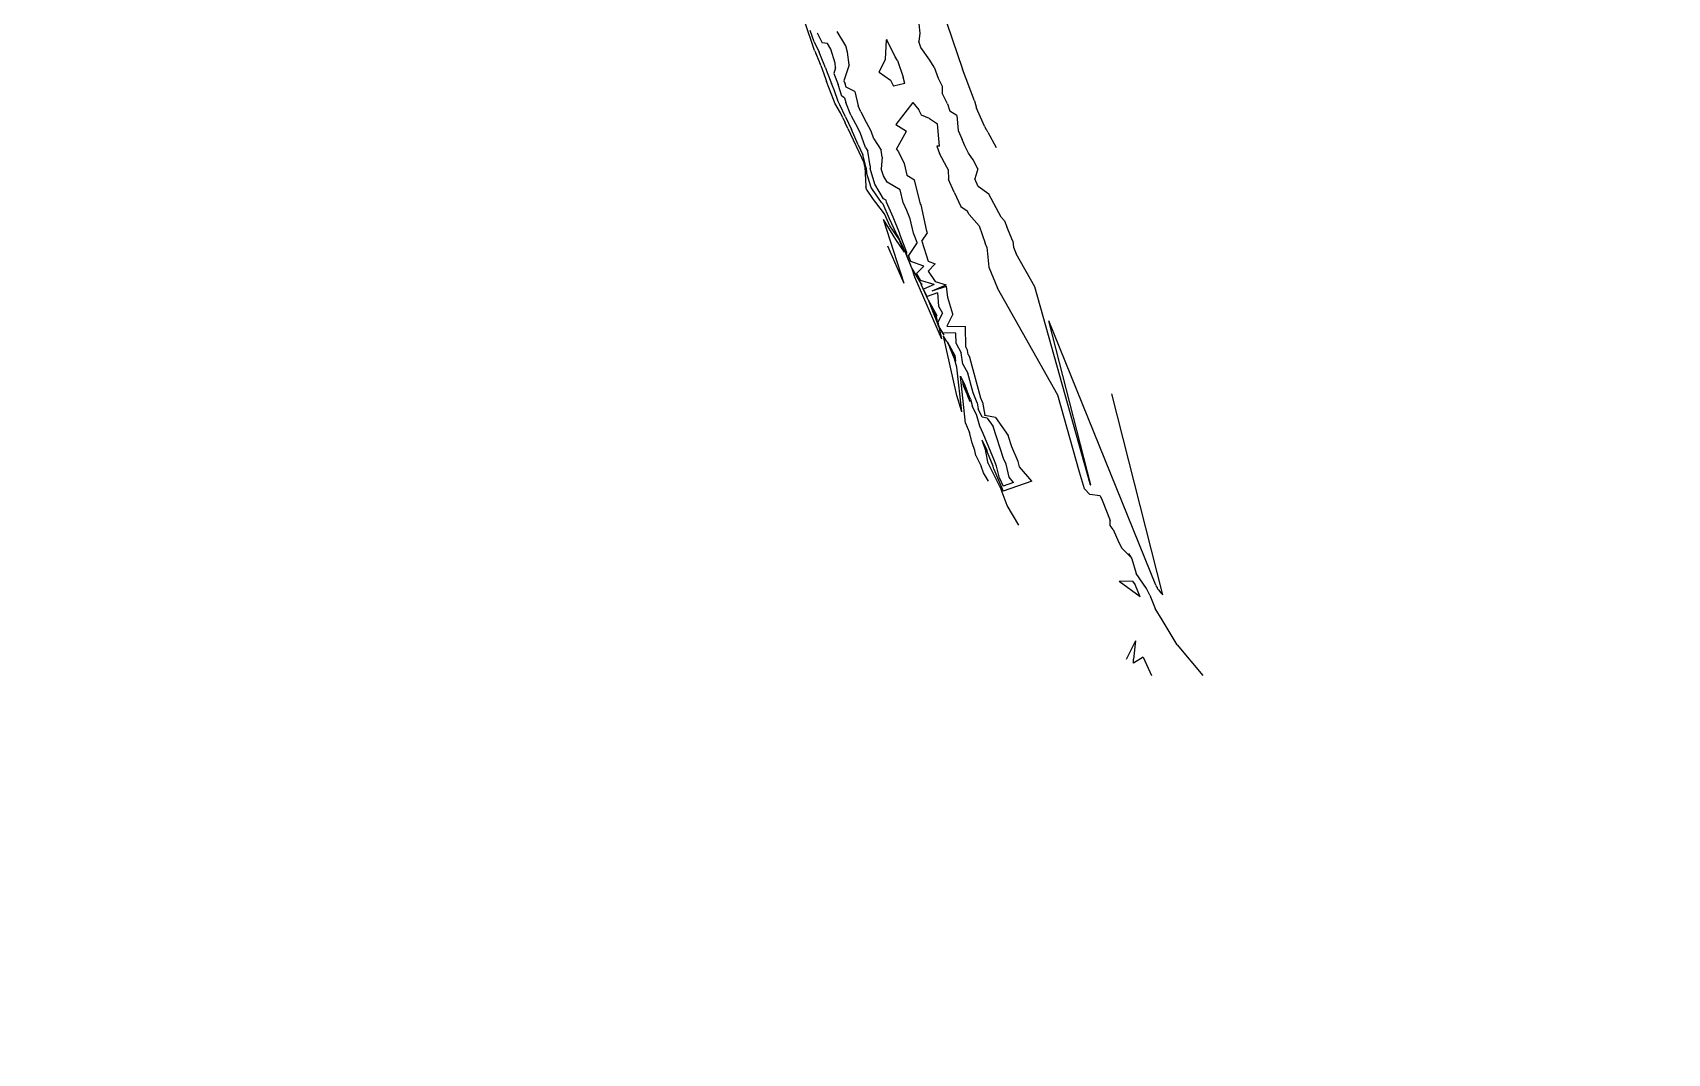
# Model space of a CAD drawing. Header units: metres. Extents: x -1120501 to 1198934, y -4928884 to 66998.
# Drawn here: x 732.5 to 1108.3, y -1662.9 to -1428.2 of the extents above; entities that cross this region are included whole.
import ezdxf

# ---------------------------------------------------------------- set-up
doc = ezdxf.new("R2010")
doc.units = ezdxf.units.M
doc.layers.add('SURF2CONTOURS', color=7, linetype='Continuous', lineweight=0)

msp = doc.modelspace()

# ---------------------------------------------------------------- linework, layer by layer
at = {"color": 7, "lineweight": 0}
msp.add_circle((-684.64, 190.5), 66807.04, dxfattribs=at)
at = {"layer": 'SURF2CONTOURS', "color": 2, "linetype": 'Continuous', "lineweight": -3}
for p, q in [((941.51, -1422.63, 235.5), (946.29, -1436.54, 235.5)), ((912.14, -1430.29, 235.5), (911.28, -1427.68, 235.5)), ((912.84, -1428.16, 235.5), (914.01, -1430.52, 235.5)), ((912.14, -1430.29, 235.5), (913.28, -1432.63, 235.5)), ((915.25, -1430.65, 235.5), (914.01, -1430.52, 235.5)), ((916.03, -1431.96, 235.5), (915.25, -1430.65, 235.5)), ((928.57, -1434.26, 234.5), (928.79, -1429.85, 234.5)), ((928.84, -1429.72, 234.5), (928.79, -1429.79, 234.5)), ((928.79, -1429.85, 234.5), (928.79, -1429.79, 234.5)), ((928.84, -1429.72, 234.5), (928.88, -1429.77, 234.5)), ((928.88, -1429.77, 234.5), (928.89, -1429.79, 234.5)), ((930.76, -1433.74, 234.5), (928.89, -1429.79, 234.5)), ((913.63, -1433.42, 235.5), (913.28, -1432.63, 235.5)), ((914.79, -1436.27, 235.5), (913.63, -1433.42, 235.5)), ((916.96, -1435.18, 235.5), (916.03, -1431.96, 235.5)), ((917.08, -1436.21, 235.5), (916.96, -1435.18, 235.5)), ((927.1, -1437.22, 234.5), (928.57, -1434.26, 234.5)), ((931.31, -1434.58, 234.5), (930.76, -1433.74, 234.5)), ((931.31, -1434.58, 234.5), (932.62, -1438.39, 234.5)), ((914.79, -1436.27, 235.5), (915.15, -1437.32, 235.5)), ((915.15, -1437.32, 235.5), (916.15, -1439.83, 235.5)), ((917.08, -1436.21, 235.5), (916.67, -1437.52, 235.5)), ((916.67, -1437.52, 235.5), (917.71, -1440.04, 235.5)), ((927.1, -1437.22, 234.5), (929.68, -1439.09, 234.5)), ((929.68, -1439.09, 234.5), (930.43, -1440.43, 234.5)), ((933, -1439.88, 234.5), (932.62, -1438.39, 234.5)), ((949.06, -1443.83, 235.5), (946.29, -1436.54, 235.5)), ((916.73, -1441.33, 235.5), (916.15, -1439.83, 235.5)), ((917.65, -1444, 235.5), (916.73, -1441.33, 235.5)), ((918.51, -1442.78, 235.5), (917.71, -1440.04, 235.5)), ((919.17, -1443.11, 235.5), (918.51, -1442.78, 235.5)), ((919.17, -1443.11, 235.5), (919.42, -1444.19, 235.5)), ((933, -1439.88, 234.5), (930.43, -1440.43, 234.5)), ((918.09, -1444.73, 235.5), (917.65, -1444, 235.5)), ((919.37, -1447.51, 235.5), (918.09, -1444.73, 235.5)), ((920.63, -1447.1, 235.5), (919.42, -1444.19, 235.5)), ((934.81, -1444.21, 234.5), (930.91, -1449.31, 234.5)), ((934.81, -1444.21, 234.5), (936.19, -1445.93, 234.5)), ((936.83, -1447.15, 234.5), (936.19, -1445.93, 234.5)), ((949.06, -1443.83, 235.5), (949.49, -1445.51, 235.5)), ((951.33, -1449.63, 235.5), (949.49, -1445.51, 235.5)), ((919.37, -1447.51, 235.5), (920.78, -1450.46, 235.5)), ((920.63, -1447.1, 235.5), (922.2, -1450.12, 235.5)), ((922.27, -1453.94, 235.5), (920.78, -1450.46, 235.5)), ((922.73, -1451.11, 235.5), (922.2, -1450.12, 235.5)), ((930.91, -1449.31, 234.5), (933.42, -1450.82, 234.5)), ((938.65, -1447.91, 234.5), (936.83, -1447.15, 234.5)), ((938.65, -1447.91, 234.5), (940.52, -1449.12, 234.5)), ((940.95, -1454.27, 234.5), (940.52, -1449.12, 234.5)), ((951.33, -1449.63, 235.5), (951.63, -1450.32, 235.5)), ((951.86, -1450.59, 235.5), (951.63, -1450.32, 235.5)), ((952.08, -1451.03, 235.5), (951.86, -1450.59, 235.5)), ((922.27, -1453.94, 235.5), (923.36, -1456.22, 235.5)), ((924, -1454.6, 235.5), (922.73, -1451.11, 235.5)), ((931.1, -1454.91, 234.5), (933.42, -1450.82, 234.5)), ((940.95, -1454.27, 234.5), (940.39, -1454.27, 234.5)), ((940.39, -1454.27, 234.5), (940.95, -1455.94, 234.5)), ((952.08, -1451.03, 235.5), (954.04, -1454.55, 235.5)), ((924.15, -1459.25, 235.5), (923.36, -1456.22, 235.5)), ((924, -1454.6, 235.5), (924.47, -1455.37, 235.5)), ((925.05, -1458.78, 235.5), (924.47, -1455.37, 235.5)), ((931.1, -1454.91, 234.5), (931.57, -1455.55, 234.5)), ((931.57, -1455.55, 234.5), (932.86, -1458.27, 234.5)), ((942.68, -1459.1, 234.5), (940.95, -1455.94, 234.5)), ((924.15, -1459.25, 235.5), (924.2, -1460.32, 235.5)), ((925.23, -1463.73, 235.5), (924.2, -1460.32, 235.5)), ((925.05, -1458.78, 235.5), (925, -1459.38, 235.5)), ((926.1, -1463.02, 235.5), (925, -1459.38, 235.5)), ((932.86, -1458.27, 234.5), (933.47, -1460.92, 234.5)), ((933.47, -1460.92, 234.5), (935.26, -1461.99, 234.5)), ((936.51, -1467.27, 234.5), (935.26, -1461.99, 234.5)), ((942.99, -1459.62, 234.5), (942.68, -1459.1, 234.5)), ((942.99, -1459.62, 234.5), (943.08, -1461.94, 234.5)), ((944.36, -1464.83, 234.5), (943.08, -1461.94, 234.5)), ((925.58, -1464.25, 235.5), (925.23, -1463.73, 235.5)), ((927.67, -1467.18, 235.5), (925.58, -1464.25, 235.5)), ((928.14, -1466.34, 235.5), (926.1, -1463.02, 235.5)), ((944.36, -1464.83, 234.5), (945.89, -1468.13, 234.5)), ((928.03, -1467.63, 235.5), (927.67, -1467.18, 235.5)), ((929.52, -1470.98, 235.5), (928.03, -1467.63, 235.5)), ((928.68, -1466.66, 235.5), (928.14, -1466.34, 235.5)), ((928.8, -1467.17, 235.5), (928.68, -1466.66, 235.5)), ((930.32, -1470.61, 235.5), (928.8, -1467.17, 235.5)), ((936.62, -1467.51, 234.5), (936.51, -1467.27, 234.5)), ((936.73, -1467.77, 234.5), (936.62, -1467.51, 234.5)), ((938.04, -1473.77, 234.5), (936.73, -1467.77, 234.5)), ((945.89, -1468.13, 234.5), (947.31, -1469.12, 234.5)), ((947.77, -1469.97, 234.5), (947.31, -1469.12, 234.5)), ((931.12, -1474.45, 235.5), (929.52, -1470.98, 235.5)), ((931.82, -1474.22, 235.5), (930.32, -1470.61, 235.5)), ((950.09, -1472.61, 234.5), (947.77, -1469.97, 234.5)), ((950.09, -1472.61, 234.5), (951.51, -1476.6, 234.5)), ((931.42, -1474.89, 235.5), (931.12, -1474.45, 235.5)), ((933.19, -1478.75, 235.5), (931.42, -1474.89, 235.5)), ((931.92, -1474.7, 235.5), (931.82, -1474.22, 235.5)), ((933.48, -1478.69, 235.5), (931.92, -1474.7, 235.5)), ((936.94, -1476.1, 234.5), (938.21, -1474.2, 234.5)), ((936.94, -1476.1, 234.5), (938.36, -1480.73, 234.5)), ((938.21, -1474.2, 234.5), (938.04, -1473.77, 234.5)), ((951.89, -1477.47, 234.5), (951.51, -1476.6, 234.5)), ((934.61, -1482.3, 235.5), (933.19, -1478.75, 235.5)), ((933.48, -1478.69, 235.5), (933.32, -1478.94, 235.5)), ((934.63, -1482.33, 235.5), (933.32, -1478.94, 235.5)), ((938.36, -1480.73, 234.5), (940.01, -1481.33, 234.5)), ((951.89, -1477.47, 234.5), (952.35, -1482.12, 234.5)), ((934.58, -1482.26, 235.5), (934.54, -1482.2, 235.5)), ((934.54, -1482.2, 235.5), (935.22, -1484.3, 235.5)), ((934.61, -1482.3, 235.5), (934.58, -1482.26, 235.5)), ((934.67, -1482.35, 235.5), (934.63, -1482.33, 235.5)), ((934.67, -1482.35, 235.5), (934.65, -1482.37, 235.5)), ((934.65, -1482.37, 235.5), (936.66, -1485.85, 235.5)), ((935.22, -1484.3, 235.5), (941.43, -1498.58, 235.5)), ((938.4, -1482.99, 234.5), (940.01, -1481.33, 234.5)), ((938.4, -1482.99, 234.5), (939.97, -1485.42, 234.5)), ((952.35, -1482.12, 234.5), (954.35, -1486.91, 234.5)), ((937.03, -1485.96, 235.5), (936.66, -1485.85, 235.5)), ((937.03, -1485.96, 235.5), (936.74, -1486.08, 235.5)), ((938.35, -1489.6, 235.5), (936.74, -1486.08, 235.5)), ((939.32, -1487.55, 234.5), (942.52, -1486.18, 234.5)), ((939.32, -1487.55, 234.5), (942.61, -1486.42, 234.5)), ((939.97, -1485.42, 234.5), (942.52, -1486.18, 234.5)), ((942.86, -1489.08, 234.5), (942.61, -1486.42, 234.5)), ((968.21, -1511.55, 234.5), (954.35, -1486.91, 234.5)), ((938.37, -1489.59, 235.5), (938.35, -1489.6, 235.5)), ((938.35, -1489.62, 235.5), (940.15, -1493.18, 235.5)), ((938.35, -1489.62, 235.5), (940.75, -1495.67, 235.5)), ((938.37, -1489.59, 235.5), (938.37, -1489.62, 235.5)), ((938.37, -1489.62, 235.5), (940.37, -1493.22, 235.5)), ((944.06, -1492.91, 234.5), (942.86, -1489.08, 234.5)), ((940.75, -1495.67, 235.5), (940.15, -1493.18, 235.5)), ((940.26, -1493.45, 235.5), (940.37, -1493.22, 235.5)), ((940.78, -1495.74, 235.5), (940.26, -1493.45, 235.5)), ((940.78, -1495.74, 235.5), (941.99, -1497.76, 235.5)), ((940.82, -1495.8, 235.5), (941.43, -1498.58, 235.5)), ((940.82, -1495.8, 235.5), (941.99, -1497.76, 235.5)), ((944.06, -1492.91, 234.5), (942.65, -1495.66, 234.5)), ((942.65, -1495.66, 234.5), (946.93, -1495.77, 234.5)), ((947.01, -1500.5, 234.5), (946.93, -1495.77, 234.5)), ((944.25, -1502.25, 235.5), (942.85, -1499.29, 235.5)), ((944.48, -1502.35, 235.5), (942.85, -1499.29, 235.5)), ((944.35, -1502.47, 235.5), (944.25, -1502.25, 235.5)), ((944.35, -1502.47, 235.5), (944.69, -1503.71, 235.5)), ((944.48, -1502.35, 235.5), (944.69, -1503.71, 235.5)), ((947.01, -1500.5, 234.5), (947.41, -1501.25, 234.5)), ((947.55, -1502.15, 234.5), (947.41, -1501.25, 234.5)), ((947.55, -1502.15, 234.5), (947.95, -1502.87, 234.5)), ((950.5, -1512.2, 234.5), (947.95, -1502.87, 234.5)), ((946.38, -1508.4, 234.5), (946.48, -1508.6, 234.5)), ((946.49, -1509.48, 234.5), (946.38, -1508.4, 234.5)), ((946.48, -1508.6, 234.5), (947.49, -1511.18, 234.5)), ((946.49, -1509.48, 234.5), (947.5, -1511.75, 234.5)), ((947.55, -1511.31, 234.5), (947.49, -1511.18, 234.5)), ((948.05, -1513.05, 234.5), (947.5, -1511.75, 234.5)), ((948.05, -1513.05, 234.5), (947.55, -1511.31, 234.5)), ((950.85, -1513.1, 234.5), (950.5, -1512.2, 234.5)), ((950.85, -1513.1, 234.5), (951.38, -1516.12, 234.5)), ((973.16, -1529.21, 234.5), (968.21, -1511.55, 234.5)), ((951.42, -1516.2, 234.5), (951.38, -1516.12, 234.5)), ((953.87, -1516.7, 234.5), (951.42, -1516.2, 234.5)), ((953.87, -1516.7, 234.5), (956.74, -1520.79, 234.5)), ((950.73, -1521.8, 234.5), (951.83, -1524.19, 234.5)), ((950.73, -1521.8, 234.5), (951.66, -1524.52, 234.5)), ((957.6, -1523.39, 234.5), (956.74, -1520.79, 234.5)), ((952.14, -1527.28, 234.5), (951.66, -1524.52, 234.5)), ((952.05, -1524.72, 234.5), (951.83, -1524.19, 234.5)), ((953.33, -1527.88, 234.5), (952.05, -1524.72, 234.5)), ((959.06, -1526.82, 234.5), (957.6, -1523.39, 234.5)), ((952.14, -1527.28, 234.5), (955.18, -1533.24, 234.5)), ((953.51, -1528.58, 234.5), (953.33, -1527.88, 234.5)), ((953.51, -1528.58, 234.5), (955.6, -1533.63, 234.5)), ((959.34, -1528.04, 234.5), (959.06, -1526.82, 234.5)), ((962.22, -1531.33, 234.5), (959.34, -1528.04, 234.5)), ((974.29, -1533.04, 234.5), (973.16, -1529.21, 234.5)), ((956.53, -1536.92, 234.5), (955.18, -1533.24, 234.5)), ((962.22, -1531.33, 234.5), (955.6, -1533.63, 234.5)), ((974.29, -1533.04, 234.5), (975.58, -1534.41, 234.5)), ((959.22, -1541.4, 234.5), (956.53, -1536.92, 234.5)), ((977.9, -1534.69, 234.5), (975.58, -1534.41, 234.5)), ((977.9, -1534.69, 234.5), (978.41, -1535.64, 234.5)), ((978.41, -1535.64, 234.5), (980.2, -1540.33, 234.5)), ((980.21, -1541.52, 234.5), (980.2, -1540.33, 234.5)), ((980.9, -1542.43, 234.5), (980.21, -1541.52, 234.5)), ((980.9, -1542.43, 234.5), (982.22, -1545.4, 234.5)), ((982.22, -1545.4, 234.5), (982.92, -1546.69, 234.5)), ((982.92, -1546.69, 234.5), (984.81, -1548.64, 234.5)), ((984.43, -1547.91, 234.5), (985.23, -1549.18, 234.5)), ((984.43, -1547.91, 234.5), (984.81, -1548.64, 234.5)), ((985.23, -1549.18, 234.5), (986.17, -1552.52, 234.5)), ((988.61, -1555.97, 234.5), (986.17, -1552.52, 234.5)), ((989.35, -1557.55, 234.5), (988.61, -1555.97, 234.5)), ((989.35, -1557.55, 234.5), (990.56, -1560.57, 234.5)), ((992.19, -1563.23, 234.5), (990.56, -1560.57, 234.5)), ((995.61, -1568.92, 234.5), (992.19, -1563.23, 234.5)), ((995.61, -1568.92, 234.5), (1001.54, -1576, 234.5))]:
    msp.add_line(p, q, dxfattribs=at)
at = {"layer": 'SURF2CONTOURS', "color": 4, "linetype": 'Continuous', "lineweight": -3}
for p, q in [((912.22, -1432.29, 235), (910.02, -1425.64, 235)), ((919.42, -1431.19, 235), (917.48, -1427.9, 235)), ((936.23, -1426.15, 235), (936.46, -1428.3, 235)), ((919.84, -1432.65, 235), (919.42, -1431.19, 235)), ((936.46, -1428.3, 235), (936.2, -1430.16, 235)), ((936.72, -1431.59, 235), (936.2, -1430.16, 235)), ((938.74, -1434.47, 235), (936.72, -1431.59, 235)), ((912.22, -1432.29, 235), (912.51, -1432.88, 235)), ((913.38, -1434.86, 235), (912.51, -1432.88, 235)), ((913.73, -1435.72, 235), (913.38, -1434.86, 235)), ((920.19, -1435.55, 235), (919.02, -1439.24, 235)), ((920.19, -1435.55, 235), (919.84, -1432.65, 235)), ((939.74, -1436.11, 235), (938.74, -1434.47, 235)), ((913.73, -1435.72, 235), (914.73, -1438.67, 235)), ((914.73, -1438.67, 235), (915.01, -1439.37, 235)), ((916.6, -1443.49, 235), (915.01, -1439.37, 235)), ((919.02, -1439.24, 235), (919.3, -1439.93, 235)), ((939.74, -1436.11, 235), (940.65, -1438.65, 235)), ((940.65, -1438.65, 235), (941.57, -1440.42, 235)), ((919.52, -1440.68, 235), (919.3, -1439.93, 235)), ((921.52, -1441.68, 235), (919.52, -1440.68, 235)), ((921.52, -1441.68, 235), (922.29, -1444.96, 235)), ((941.57, -1440.42, 235), (941.57, -1442.08, 235)), ((942.82, -1444.53, 235), (941.57, -1442.08, 235)), ((916.91, -1444.4, 235), (916.6, -1443.49, 235)), ((918.23, -1446.62, 235), (916.91, -1444.4, 235)), ((918.73, -1447.71, 235), (918.23, -1446.62, 235)), ((922.87, -1446.37, 235), (922.29, -1444.96, 235)), ((922.87, -1446.37, 235), (923.63, -1447.83, 235)), ((942.82, -1444.53, 235), (943.37, -1446.18, 235)), ((944.96, -1447.22, 235), (943.37, -1446.18, 235)), ((918.73, -1447.71, 235), (919.28, -1448.87, 235)), ((919.87, -1450.23, 235), (919.28, -1448.87, 235)), ((919.87, -1450.23, 235), (923.64, -1458.17, 235)), ((925.27, -1450.84, 235), (923.63, -1447.83, 235)), ((944.96, -1447.22, 235), (945.25, -1450.67, 235)), ((945.25, -1450.67, 235), (946.16, -1452.71, 235)), ((925.88, -1452.54, 235), (925.27, -1450.84, 235)), ((925.88, -1452.54, 235), (927.53, -1455.21, 235)), ((946.8, -1454.16, 235), (946.16, -1452.71, 235)), ((947.68, -1455.87, 235), (946.8, -1454.16, 235)), ((923.83, -1458.9, 235), (923.64, -1458.17, 235)), ((927.8, -1456.81, 235), (927.53, -1455.21, 235)), ((927.8, -1456.81, 235), (927.59, -1459.46, 235)), ((948.69, -1457.37, 235), (947.68, -1455.87, 235)), ((949.76, -1459.44, 235), (948.69, -1457.37, 235)), ((923.83, -1458.9, 235), (924.05, -1463.62, 235)), ((928.07, -1461.07, 235), (927.59, -1459.46, 235)), ((928.97, -1462.54, 235), (928.07, -1461.07, 235)), ((949.76, -1459.44, 235), (949.14, -1461.79, 235)), ((949.87, -1463.57, 235), (949.14, -1461.79, 235)), ((924.22, -1464.18, 235), (924.05, -1463.62, 235)), ((925.78, -1466.5, 235), (924.22, -1464.18, 235)), ((931.97, -1464.32, 235), (928.97, -1462.54, 235)), ((932.65, -1467.22, 235), (931.97, -1464.32, 235)), ((952.29, -1465.28, 235), (949.87, -1463.57, 235)), ((955.17, -1470.56, 235), (952.29, -1465.28, 235)), ((926.32, -1467.25, 235), (925.78, -1466.5, 235)), ((928.31, -1469.81, 235), (926.32, -1467.25, 235)), ((933.47, -1469.06, 235), (932.65, -1467.22, 235)), ((934.27, -1471, 235), (933.47, -1469.06, 235)), ((930.97, -1475.74, 235), (928.09, -1471.13, 235)), ((932.87, -1485.88, 235), (928.09, -1471.13, 235)), ((928.91, -1471.17, 235), (928.31, -1469.81, 235)), ((929.56, -1472.57, 235), (928.91, -1471.17, 235)), ((931.61, -1475.55, 235), (929.56, -1472.57, 235)), ((934.98, -1474.23, 235), (934.27, -1471, 235)), ((955.96, -1471.46, 235), (955.17, -1470.56, 235)), ((955.96, -1471.46, 235), (956.45, -1472.82, 235)), ((957.86, -1476.07, 235), (956.45, -1472.82, 235)), ((932.94, -1478.64, 235), (930.97, -1475.74, 235)), ((932.35, -1477.16, 235), (931.61, -1475.55, 235)), ((935.84, -1476.45, 235), (933.85, -1479.43, 235)), ((935.84, -1476.45, 235), (934.98, -1474.23, 235)), ((957.86, -1476.07, 235), (958, -1477.51, 235)), ((932.87, -1485.88, 235), (929.07, -1477.25, 235)), ((932.94, -1478.64, 235), (932.35, -1477.16, 235)), ((934.36, -1480.75, 235), (933.85, -1479.43, 235)), ((937.34, -1481.84, 235), (934.36, -1480.75, 235)), ((958, -1477.51, 235), (958.62, -1478.99, 235)), ((962.89, -1486.59, 235), (958.62, -1478.99, 235)), ((937.34, -1481.84, 235), (935.69, -1483.54, 235)), ((935.69, -1483.54, 235), (936.61, -1485.12, 235)), ((939.77, -1486.07, 235), (936.61, -1485.12, 235)), ((939.77, -1486.07, 235), (937.33, -1487.11, 235)), ((938.11, -1488.82, 235), (937.33, -1487.11, 235)), ((940.49, -1488.01, 235), (938.11, -1488.82, 235)), ((940.49, -1488.01, 235), (940.78, -1491.04, 235)), ((975.6, -1531.94, 235), (962.89, -1486.59, 235)), ((938.79, -1490.61, 235), (939.64, -1492.3, 235)), ((938.79, -1490.61, 235), (939.93, -1493.49, 235)), ((940.78, -1491.04, 235), (941.7, -1492.69, 235)), ((939.93, -1493.49, 235), (939.64, -1492.3, 235)), ((940.64, -1494.75, 235), (941.7, -1492.69, 235)), ((940.88, -1495.8, 235), (940.64, -1494.75, 235)), ((941.72, -1497.2, 235), (940.88, -1495.8, 235)), ((975.8, -1532.16, 235), (966.15, -1494.4, 235)), ((990.75, -1555.23, 235), (966.15, -1494.4, 235)), ((944.75, -1497.28, 235), (941.72, -1497.2, 235)), ((944.95, -1511.63, 235), (941.91, -1497.94, 235)), ((942.64, -1499.17, 235), (941.91, -1497.94, 235)), ((942.64, -1499.17, 235), (943.32, -1500.6, 235)), ((944.79, -1499.63, 235), (944.75, -1497.28, 235)), ((944.44, -1503.2, 235), (943.32, -1500.6, 235)), ((944.98, -1505.12, 235), (944.44, -1503.2, 235)), ((944.79, -1499.63, 235), (945.94, -1501.8, 235)), ((946.35, -1504.38, 235), (945.94, -1501.8, 235)), ((946.09, -1515.33, 235), (944.98, -1505.12, 235)), ((946.35, -1504.38, 235), (947.51, -1506.47, 235)), ((948.74, -1510.98, 235), (947.51, -1506.47, 235)), ((945.82, -1507.19, 235), (946.8, -1509.24, 235)), ((946.95, -1517.97, 235), (945.82, -1507.19, 235)), ((946.8, -1509.24, 235), (947.29, -1510.49, 235)), ((948.07, -1512.42, 235), (947.29, -1510.49, 235)), ((946.09, -1515.33, 235), (944.95, -1511.63, 235)), ((948.07, -1512.42, 235), (948.59, -1514.21, 235)), ((949.47, -1516, 235), (948.59, -1514.21, 235)), ((949.64, -1513.27, 235), (948.74, -1510.98, 235)), ((949.64, -1513.27, 235), (949.89, -1514.7, 235)), ((992.36, -1557.44, 235), (980.62, -1511.24, 235)), ((946.95, -1517.97, 235), (947.37, -1518.92, 235)), ((950.23, -1518.66, 235), (949.47, -1516, 235)), ((950.82, -1516.59, 235), (949.89, -1514.7, 235)), ((951.97, -1516.83, 235), (950.82, -1516.59, 235)), ((951.97, -1516.83, 235), (953.32, -1518.75, 235)), ((947.37, -1518.92, 235), (947.87, -1520.1, 235)), ((948.52, -1522.52, 235), (947.87, -1520.1, 235)), ((948.52, -1522.52, 235), (947.87, -1520.1, 235)), ((951.01, -1520.35, 235), (950.23, -1518.66, 235)), ((953.59, -1526.6, 235), (951.01, -1520.35, 235)), ((955.72, -1526.09, 235), (953.32, -1518.75, 235)), ((949.1, -1524.24, 235), (948.52, -1522.52, 235)), ((949.3, -1525.38, 235), (949.1, -1524.24, 235)), ((949.3, -1525.38, 235), (950.57, -1527.87, 235)), ((951.13, -1529.4, 235), (950.57, -1527.87, 235)), ((952.25, -1531.27, 235), (951.13, -1529.4, 235)), ((954.08, -1527.82, 235), (953.59, -1526.6, 235)), ((954.81, -1530.62, 235), (954.08, -1527.82, 235)), ((956.29, -1527.41, 235), (955.72, -1526.09, 235)), ((956.97, -1530.42, 235), (956.29, -1527.41, 235)), ((954.81, -1530.62, 235), (955.59, -1532.49, 235)), ((958.03, -1531.64, 235), (955.59, -1532.49, 235)), ((958.03, -1531.64, 235), (956.97, -1530.42, 235)), ((975.65, -1532.09, 235), (975.6, -1531.94, 235)), ((975.65, -1532.09, 235), (975.7, -1532.15, 235)), ((975.7, -1532.15, 235), (975.8, -1532.16, 235)), ((985.32, -1554.3, 234), (982.26, -1554.38, 234)), ((987.11, -1557.92, 234), (982.26, -1554.38, 234)), ((985.32, -1554.3, 234), (985.96, -1555.12, 234)), ((986.08, -1555.3, 234), (985.96, -1555.12, 234)), ((987.11, -1557.92, 234), (986.08, -1555.3, 234)), ((990.75, -1555.23, 235), (990.78, -1555.37, 235)), ((991, -1555.72, 235), (990.78, -1555.37, 235)), ((991, -1555.72, 235), (991.03, -1555.82, 235)), ((991.1, -1555.93, 235), (991.03, -1555.82, 235)), ((991.13, -1555.97, 235), (991.1, -1555.93, 235)), ((991.13, -1555.97, 235), (991.16, -1556.07, 235)), ((991.21, -1556.15, 235), (991.16, -1556.07, 235)), ((991.32, -1556.33, 235), (991.21, -1556.15, 235)), ((991.32, -1556.33, 235), (991.86, -1556.97, 235)), ((991.86, -1556.97, 235), (992.36, -1557.44, 235)), ((986.05, -1568.01, 234), (983.92, -1572.33, 234)), ((986.05, -1568.01, 234), (985.57, -1572.27, 234)), ((987.83, -1571.78, 234), (985.56, -1573.18, 234)), ((985.56, -1573.18, 234), (985.57, -1572.27, 234)), ((987.83, -1571.78, 234), (989.69, -1576, 234))]:
    msp.add_line(p, q, dxfattribs=at)

doc.saveas('drawing.dxf')
